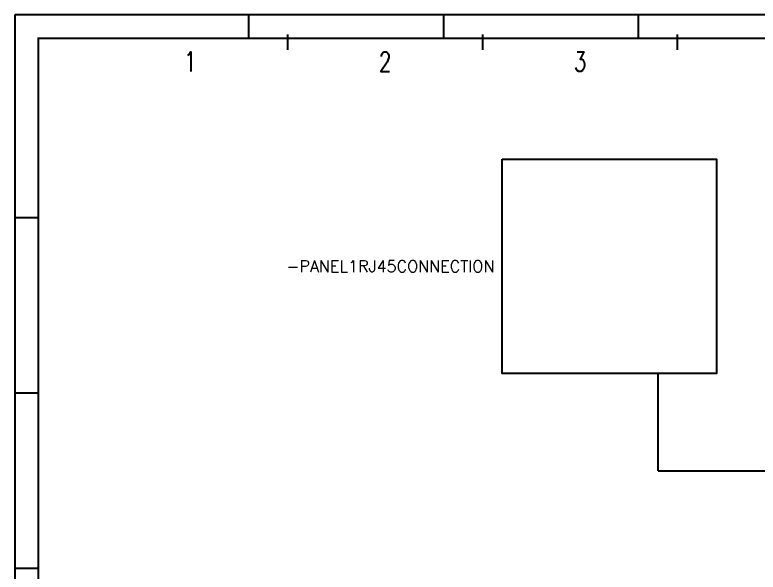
# Model space of a CAD drawing. Extents: x 0 to 420, y 0 to 297.
# Drawn here: x 0 to 190.7, y 154 to 297 of the extents above; entities that cross this region are included whole.
import ezdxf
from ezdxf.enums import TextEntityAlignment as Align

# ---------------------------------------------------------------- set-up
doc = ezdxf.new("R2010")
doc.units = 0
doc.header["$LTSCALE"] = 25
for name, color, linetype in [('ECS_LEV_LINE', 7, 'CONTINUOUS'), ('ECS_LEV_PG_FRAME', 7, 'CONTINUOUS'), ('ECS_LEV_PG_LADDER', 7, 'CONTINUOUS'), ('ECS_LEV_PH_DATA', 7, 'CONTINUOUS'), ('ECS_LEV_SYM', 7, 'CONTINUOUS'), ('ECS_LEV_SYM_DEVID', 7, 'CONTINUOUS'), ('ECS_LEV_SYM_GEO_SCM', 7, 'CONTINUOUS')]:
    doc.layers.add(name, color=color, linetype=linetype)
doc.styles.add('ROMANS', font='ROMANS.SHX', dxfattribs={"oblique": 0.017453})
doc.styles.get("Standard").update_dxf_attribs({"font": 'romans.shx'})

# ---------------------------------------------------------------- blocks, each defined once
blk = doc.blocks.new('__TEXT_')
blk = doc.blocks.new('BOX')
at = {"layer": 'ECS_LEV_SYM_GEO_SCM', "color": 0, "linetype": 'ByBlock'}
blk.add_lwpolyline([(0, 0), (1, 0), (1, -1), (0, -1)], close=True, dxfattribs=at)

msp = doc.modelspace()

# ---------------------------------------------------------------- linework, layer by layer
at = {"layer": 'ECS_LEV_LINE'}
for q in [(165, 205), (290, 180)]:
    msp.add_line((165, 180), q, dxfattribs=at)
at = {"layer": 'ECS_LEV_PG_FRAME', "color": 7, "linetype": 'Continuous'}
for p, q in [((420, 297), (0, 297)), ((0, 297), (0, 0))]:
    msp.add_line(p, q, dxfattribs=at)
at = {"layer": 'ECS_LEV_PG_LADDER', "linetype": 'Continuous'}
for p, q in [((70, 288), (70, 292)), ((120, 288), (120, 292)), ((170, 288), (170, 292))]:
    msp.add_line(p, q, dxfattribs=at)
at = {"layer": 'ECS_LEV_PH_DATA', "color": 7, "linetype": 'Continuous'}
for p, q in [((0, 297), (0, 0)), ((0, 297), (0, 0)), ((420, 297), (0, 297)), ((420, 297), (0, 297))]:
    msp.add_line(p, q, dxfattribs=at)
at = {"layer": 'ECS_LEV_PH_DATA', "linetype": 'Continuous'}
for p, q in [((60, 291), (60, 297)), ((110, 291), (110, 297)), ((160, 291), (160, 297))]:
    msp.add_line(p, q, dxfattribs=at)
at = {"layer": 'ECS_LEV_PH_DATA', "color": 7}
for p, q in [((0, 245), (6, 245)), ((0, 200), (6, 200)), ((0, 155), (6, 155))]:
    msp.add_line(p, q, dxfattribs=at)
at = {"layer": 'ECS_LEV_PH_DATA', "color": 7, "const_width": 0.5}
msp.add_lwpolyline([(414, 291), (6, 291), (6, 6), (414, 6)], close=True, dxfattribs=at)

# ---------------------------------------------------------------- block references
at = {"layer": 'ECS_LEV_PG_LADDER', "linetype": 'Continuous'}
ref = msp.add_blockref('__TEXT_', (0, 292), dxfattribs=at)
ref.add_attrib('?', '1', dxfattribs={"linetype": 'Continuous', "height": 5, "style": 'ROMANS', "width": 0.725}).set_placement((45, 285), align=Align.MIDDLE_CENTER)
ref = msp.add_blockref('__TEXT_', (0, 292), dxfattribs=at)
ref.add_attrib('?', '2', dxfattribs={"linetype": 'Continuous', "height": 5, "style": 'ROMANS', "width": 0.725}).set_placement((95, 285), align=Align.MIDDLE_CENTER)
ref = msp.add_blockref('__TEXT_', (0, 292), dxfattribs=at)
ref.add_attrib('?', '3', dxfattribs={"linetype": 'Continuous', "height": 5, "style": 'ROMANS', "width": 0.725}).set_placement((145, 285), align=Align.MIDDLE_CENTER)
at = {"layer": 'ECS_LEV_SYM'}
ref = msp.add_blockref('BOX', (125, 260), dxfattribs=dict(at, xscale=55, yscale=55))
ref.add_attrib('ECS_T_DEVID_1', '-PANEL1RJ45CONNECTION', dxfattribs={"layer": 'ECS_LEV_SYM_DEVID', "height": 3}).set_placement((123, 232.5), align=Align.MIDDLE_RIGHT)

doc.saveas('drawing.dxf')
